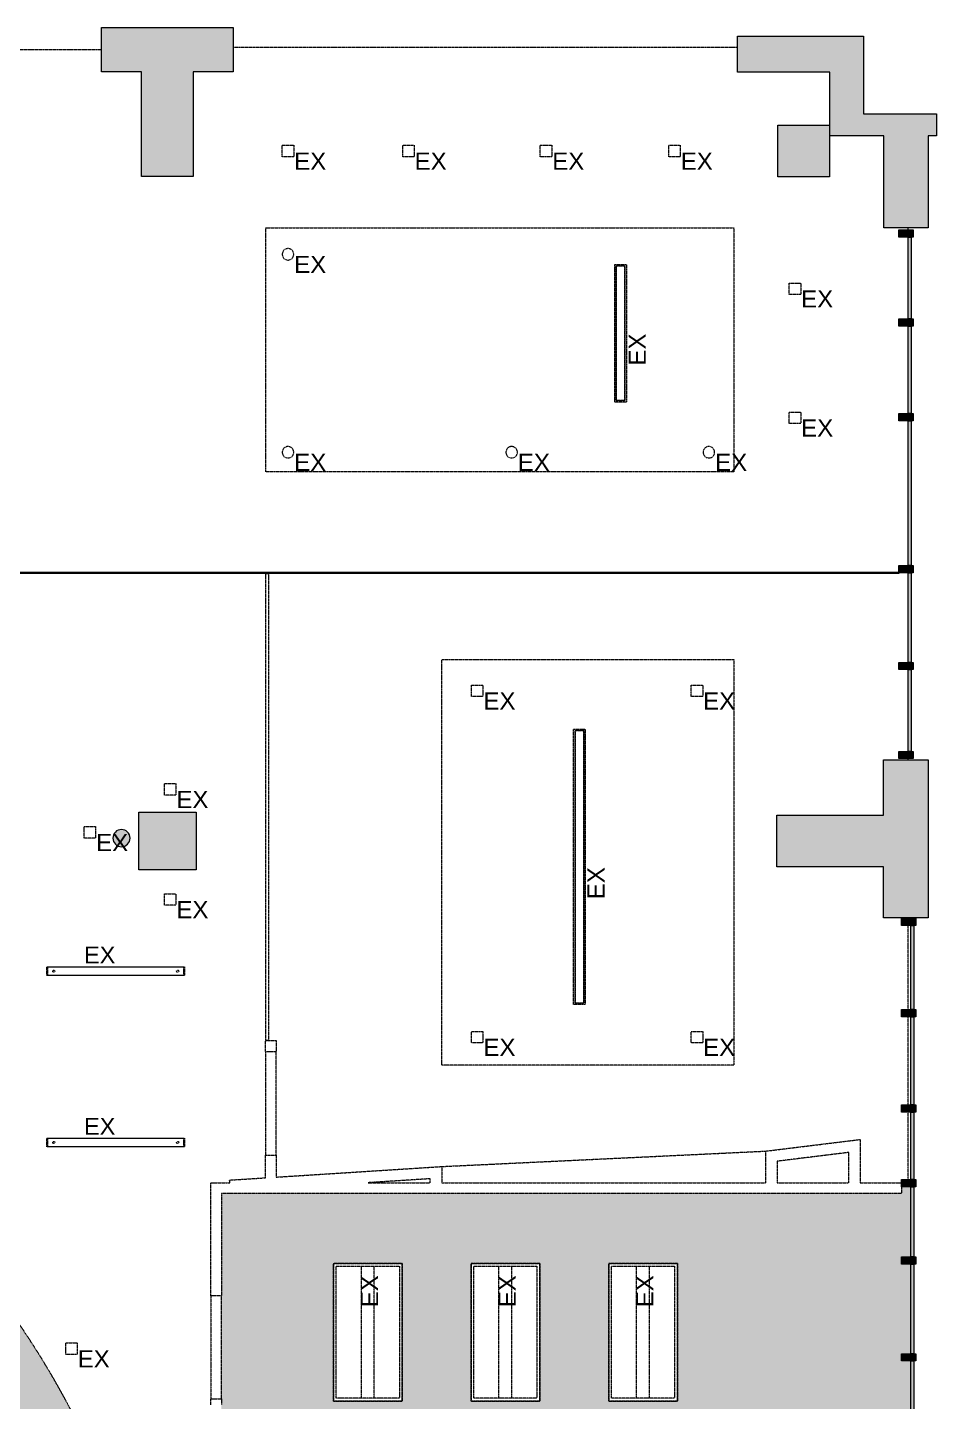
# Model space of a CAD drawing. Header units: inches. Extents: x -674 to 800, y -349 to 915.
# Drawn here: x 483 to 800, y 436.5 to 915.5 of the extents above; entities that cross this region are included whole.
import ezdxf

# ---------------------------------------------------------------- set-up
doc = ezdxf.new("R2010")
doc.units = ezdxf.units.IN
doc.header["$MEASUREMENT"] = 0
for name, pattern in [('Demolished', [0.1875, 0.125, -0.0625]), ('Demolished 3_128_', [0.046875, 0.023437, -0.023437]), ('Hidden 1_16_', [0.09375, 0.0625, -0.03125])]:
    doc.linetypes.add(name, pattern=pattern)
for name, color, linetype, lineweight in [('A-ANNO-NOTE', 131, 'Demolished', 9), ('A-CLNG', 13, 'Demolished', 9), ('A-CLNG-PATT', 13, 'Demolished', 9), ('A-COLS', 52, 'Continuous', 13), ('A-GLAZ-CURT', 52, 'Continuous', 13), ('A-GLAZ-CWMG', 51, 'Continuous', 13), ('A-WALL', 113, 'Continuous', 13), ('A-WALL-PATT', 111, 'Continuous', 13), ('E-LITE-EQPM', 33, 'Demolished', 9), ('I-WALL', 2, 'Demolished', 9)]:
    doc.layers.add(name, color=color, linetype=linetype, lineweight=lineweight)
doc.styles.add('Arial', font='arial.ttf', dxfattribs={"height": 6})
doc.styles.add('Arial_1', font='arial.ttf', dxfattribs={"height": 5.880857})

# ---------------------------------------------------------------- blocks, each defined once
blk = doc.blocks.new('System Panel - Glazed-1563014-Reflected Ceiling Demolition Plan')
at = {"layer": 'A-GLAZ-CURT', "lineweight": 9}
blk.add_hatch(color=55, dxfattribs=at).paths.add_polyline_path([(14.25, 1.75), (-14.25, 1.75), (-14.25, 0.75), (14.25, 0.75)], flags=0)
at = {"layer": 'A-GLAZ-CURT', "color": 7, "lineweight": 20}
for p, q in [((-14.25, 0.75), (-14.25, 1.75)), ((-14.25, 1.75), (14.25, 1.75)), ((14.25, 0.75), (-14.25, 0.75)), ((14.25, 1.75), (14.25, 0.75))]:
    blk.add_line(p, q, dxfattribs=at)
blk = doc.blocks.new('System Panel - Glazed-1563015-Reflected Ceiling Demolition Plan')
at = {"layer": 'A-GLAZ-CURT', "lineweight": 9}
blk.add_hatch(color=55, dxfattribs=at).paths.add_polyline_path([(15.625, 1.75), (-15.625, 1.75), (-15.625, 0.75), (15.625, 0.75)], flags=0)
at = {"layer": 'A-GLAZ-CURT', "color": 7, "lineweight": 20}
for p, q in [((-15.625, 0.75), (-15.625, 1.75)), ((-15.625, 1.75), (15.625, 1.75)), ((15.625, 0.75), (-15.625, 0.75)), ((15.625, 1.75), (15.625, 0.75))]:
    blk.add_line(p, q, dxfattribs=at)
blk = doc.blocks.new('System Panel - Glazed-1563029-Reflected Ceiling Demolition Plan')
at = {"layer": 'A-GLAZ-CURT', "lineweight": 9}
blk.add_hatch(color=55, dxfattribs=at).paths.add_polyline_path([(25.25, 1.75), (-25.25, 1.75), (-25.25, 0.75), (25.25, 0.75)], flags=0)
at = {"layer": 'A-GLAZ-CURT', "color": 7, "lineweight": 20}
for p, q in [((-25.25, 0.75), (-25.25, 1.75)), ((-25.25, 1.75), (25.25, 1.75)), ((25.25, 0.75), (-25.25, 0.75)), ((25.25, 1.75), (25.25, 0.75))]:
    blk.add_line(p, q, dxfattribs=at)
blk = doc.blocks.new('System Panel - Glazed-1563030-Reflected Ceiling Demolition Plan')
at = {"layer": 'A-GLAZ-CURT', "lineweight": 9}
blk.add_hatch(color=55, dxfattribs=at).paths.add_polyline_path([(15.25, 1.75), (-15.25, 1.75), (-15.25, 0.75), (15.25, 0.75)], flags=0)
at = {"layer": 'A-GLAZ-CURT', "color": 7, "lineweight": 20}
for p, q in [((-15.25, 0.75), (-15.25, 1.75)), ((-15.25, 1.75), (15.25, 1.75)), ((15.25, 0.75), (-15.25, 0.75)), ((15.25, 1.75), (15.25, 0.75))]:
    blk.add_line(p, q, dxfattribs=at)
blk = doc.blocks.new('Rectangular Mullion - Rectangular Mullion 1-1562989-Reflected Ceiling Demolition Plan')
at = {"layer": 'A-GLAZ-CWMG', "lineweight": 9}
blk.add_hatch(color=55, dxfattribs=at).paths.add_polyline_path([(0.4, 2.5), (1.25, 2.5), (1.25, -2.5), (-1.25, -2.5), (-1.25, 2.5)], flags=0)
at = {"layer": 'A-GLAZ-CWMG', "color": 7, "lineweight": 20}
for p, q in [((1.25, 2.5), (-1.25, 2.5)), ((-1.25, 2.5), (-1.25, -2.5)), ((1.25, -2.5), (1.25, 2.5)), ((-1.25, -2.5), (1.25, -2.5))]:
    blk.add_line(p, q, dxfattribs=at)
blk = doc.blocks.new('System Panel - Glazed-1562996-Reflected Ceiling Demolition Plan')
at = {"layer": 'A-GLAZ-CURT', "lineweight": 9}
blk.add_hatch(color=55, dxfattribs=at).paths.add_polyline_path([(12.25, 0.75), (12.25, 1.75), (-12.25, 1.75), (-12.25, 0.75)], flags=0)
at = {"layer": 'A-GLAZ-CURT', "color": 7, "lineweight": 20}
for p, q in [((-12.25, 0.75), (-12.25, 1.75)), ((-12.25, 1.75), (12.25, 1.75)), ((12.25, 0.75), (-12.25, 0.75)), ((12.25, 1.75), (12.25, 0.75))]:
    blk.add_line(p, q, dxfattribs=at)
blk = doc.blocks.new('System Panel - Glazed-1562997-Reflected Ceiling Demolition Plan')
at = {"layer": 'A-GLAZ-CURT', "lineweight": 9}
blk.add_hatch(color=55, dxfattribs=at).paths.add_polyline_path([(11.75, 1.75), (-11.75, 1.75), (-11.75, 0.75), (11.75, 0.75)], flags=0)
at = {"layer": 'A-GLAZ-CURT', "color": 7, "lineweight": 20}
for p, q in [((-11.75, 0.75), (-11.75, 1.75)), ((-11.75, 1.75), (11.75, 1.75)), ((11.75, 0.75), (-11.75, 0.75)), ((11.75, 1.75), (11.75, 0.75))]:
    blk.add_line(p, q, dxfattribs=at)
blk = doc.blocks.new('System Panel - Glazed-1563016-Reflected Ceiling Demolition Plan')
at = {"layer": 'A-GLAZ-CURT', "lineweight": 9}
blk.add_hatch(color=55, dxfattribs=at).paths.add_polyline_path([(15.37, 1.75), (-15.37, 1.75), (-15.37, 0.75), (15.37, 0.75)], flags=0)
at = {"layer": 'A-GLAZ-CURT', "color": 7, "lineweight": 20}
for p, q in [((-15.37, 0.75), (-15.37, 1.75)), ((-15.37, 1.75), (15.37, 1.75)), ((15.37, 0.75), (-15.37, 0.75)), ((15.37, 1.75), (15.37, 0.75))]:
    blk.add_line(p, q, dxfattribs=at)
blk = doc.blocks.new('System Panel - Glazed-1563017-Reflected Ceiling Demolition Plan')
at = {"layer": 'A-GLAZ-CURT', "lineweight": 9}
blk.add_hatch(color=55, dxfattribs=at).paths.add_polyline_path([(14.62, 1.75), (-14.62, 1.75), (-14.62, 0.75), (14.62, 0.75)], flags=0)
at = {"layer": 'A-GLAZ-CURT', "color": 7, "lineweight": 20}
for p, q in [((-14.62, 0.75), (-14.62, 1.75)), ((-14.62, 1.75), (14.62, 1.75)), ((14.62, 0.75), (-14.62, 0.75)), ((14.62, 1.75), (14.62, 0.75))]:
    blk.add_line(p, q, dxfattribs=at)
blk = doc.blocks.new('System Panel - Glazed-1723574-Reflected Ceiling Demolition Plan')
at = {"layer": 'A-GLAZ-CURT', "color": 7, "linetype": 'Hidden 1_16_', "lineweight": 20}
for p, q in [((-81.375, -1.75), (-81.375, -0.75)), ((-81.375, -0.75), (81.375, -0.75)), ((81.375, -1.75), (-81.375, -1.75)), ((81.375, -0.75), (81.375, -1.75))]:
    blk.add_line(p, q, dxfattribs=at)
blk = doc.blocks.new('Rectangular Ceiling Light - Recessed - Existing 2_x4_-1694071-Reflected Ceiling Demolition Plan')
at = {"layer": 'E-LITE-EQPM', "color": 250, "linetype": 'Demolished 3_128_'}
for p, q in [((-24.74, -14.34), (-24.74, 9.66)), ((-24.74, 9.66), (23.26, 9.66)), ((23.26, 9.66), (23.26, -14.34)), ((-23.74, -13.34), (-23.74, 8.66)), ((-23.74, 8.66), (22.26, 8.66)), ((22.26, 8.66), (22.26, -13.34)), ((22.26, -0.09), (-23.74, -0.09)), ((22.26, -4.59), (-23.74, -4.59)), ((23.26, -14.34), (-24.74, -14.34)), ((22.26, -13.34), (-23.74, -13.34))]:
    blk.add_line(p, q, dxfattribs=at)
blk = doc.blocks.new('Square Downlight - Recessed - Existing 4_-1666450-Reflected Ceiling Demolition Plan')
at = {"layer": 'E-LITE-EQPM', "color": 250, "linetype": 'Demolished 3_128_'}
for p, q in [((-2, 2), (2, 2)), ((-2, -2), (-2, 2)), ((2, 2), (2, -2)), ((2, -2), (-2, -2))]:
    blk.add_line(p, q, dxfattribs=at)
blk = doc.blocks.new('Linear - Suspended - Existing - 4_-393497-Reflected Ceiling Demolition Plan')
at = {"layer": 'E-LITE-EQPM', "color": 250, "linetype": 'Demolished 3_128_'}
for p, q in [((-24, -1.5), (-24, 1.5)), ((-24, 1.5), (24, 1.5)), ((-23.8, 1.41), (-23.8, -1.43)), ((23.8, 1.41), (-23.8, 1.41)), ((23.8, -1.43), (23.8, 1.41)), ((24, 1.5), (24, -1.5)), ((24, -1.5), (-24, -1.5)), ((-23.8, -1.43), (23.8, -1.43))]:
    blk.add_line(p, q, dxfattribs=at)
for centre, radius in [((-21.6, 0), 0.379), ((21.6, 0), 0.378)]:
    blk.add_circle(centre, radius, dxfattribs=at)
blk = doc.blocks.new('Can Downlight - Recessed - Existing 4_-1689148-Reflected Ceiling Demolition Plan')
at = {"layer": 'E-LITE-EQPM', "color": 250, "linetype": 'Demolished 3_128_'}
for start, end in [(360, 180), (180, 360)]:
    blk.add_arc((0, 0), 2, start, end, dxfattribs=at)
blk = doc.blocks.new('Linear - Recessed - Existing - 4_-1101793-Reflected Ceiling Demolition Plan')
at = {"layer": 'E-LITE-EQPM', "color": 250, "linetype": 'Demolished 3_128_'}
for p, q in [((-24, 2), (-24, -2)), ((24, 2), (-24, 2)), ((23.5, 1.5), (-23.5, 1.5)), ((-23.5, 1.5), (-23.5, -1.5)), ((23.5, -1.5), (23.5, 1.5)), ((24, -2), (24, 2)), ((-24, -2), (24, -2)), ((-23.5, -1.5), (23.5, -1.5))]:
    blk.add_line(p, q, dxfattribs=at)
blk = doc.blocks.new('Linear - Recessed - Existing - 8_-1101803-Reflected Ceiling Demolition Plan')
at = {"layer": 'E-LITE-EQPM', "color": 250, "linetype": 'Demolished 3_128_'}
for p, q in [((-48, 2), (-48, -2)), ((48, 2), (-48, 2)), ((47.5, 1.5), (-47.5, 1.5)), ((-47.5, 1.5), (-47.5, -1.5)), ((47.5, -1.5), (47.5, 1.5)), ((48, -2), (48, 2)), ((-48, -2), (48, -2)), ((-47.5, -1.5), (47.5, -1.5))]:
    blk.add_line(p, q, dxfattribs=at)
blk = doc.blocks.new('Round Column - 06_ Diameter-1701335-Reflected Ceiling Demolition Plan')
at = {"layer": 'A-COLS', "lineweight": 9}
blk.add_hatch(color=55, dxfattribs=at).paths.add_polyline_path([(0, -3), (1.15, -2.77), (2.12, -2.12), (2.77, -1.15), (3, 0), (2.77, 1.15), (2.12, 2.12), (1.15, 2.77), (0, 3), (-1.15, 2.77), (-2.12, 2.12), (-2.77, 1.15), (-3, 0), (-2.77, -1.15), (-2.12, -2.12), (-1.15, -2.77)], flags=0)
at = {"layer": 'A-COLS', "color": 7, "lineweight": 20}
for start, end in [(90, 180), (180, 0), (0, 90)]:
    blk.add_arc((0, 0), 3, start, end, dxfattribs=at)

msp = doc.modelspace()

# ---------------------------------------------------------------- hatches: boundary and pattern name
at = {"layer": 'A-CLNG-PATT', "linetype": 'Demolished 3_128_', "lineweight": 13}
h = msp.add_hatch(dxfattribs=at)
h.set_pattern_fill('FP_3', color=8, style=0, pattern_type=2)
h.set_pattern_definition([(0, (0, 0), (30.72, 7.68), [1.267, -21.773, 1.267, -21.773, -122.88]), (0, (0, 0), (30.72, 7.68), [-46.08, 1.267, -44.813, 1.267, -21.773, -53.76]), (0, (0, 0), (30.72, 7.68), [-115.2, 1.267, -14.093, 1.267, -37.133]), (120, (11.52, 3.84), (-22.011075, 22.7643), [1.267, -21.773, 1.267, -21.773, -122.88]), (120, (11.52, 3.84), (-22.011075, 22.7643), [-46.08, 1.267, -44.813, 1.267, -21.773, -53.76]), (120, (11.52, 3.84), (-22.011075, 22.7643), [-115.2, 1.267, -14.093, 1.267, -37.133]), (240, (15.36, 19.2), (-8.708925, -30.4443), [1.267, -21.773, 1.267, -21.773, -122.88]), (240, (15.36, 19.2), (-8.708925, -30.4443), [-46.08, 1.267, -44.813, 1.267, -21.773, -53.76]), (240, (15.36, 19.2), (-8.708925, -30.4443), [-115.2, 1.267, -14.093, 1.267, -37.133])])
h.paths.add_polyline_path([(270.33, 13.43), (282.19, 14.83), (293.99, 16.71), (305.69, 19.09), (317.29, 21.94), (328.76, 25.28), (340.08, 29.08), (351.24, 33.36), (362.21, 38.09), (372.97, 43.27), (383.51, 48.89), (393.8, 54.95), (403.84, 61.43), (413.6, 68.31), (423.07, 75.6), (432.22, 83.27), (441.05, 91.31), (449.54, 99.72), (457.68, 108.47), (465.44, 117.54), (468.32, 121.21), (468.32, 177.9), (466.03, 177.9), (466.03, 229.9), (270.33, 229.9), (270.33, 14.83)], flags=0)
h.paths.add_polyline_path([(372.91, 79.9), (372.91, 174.9), (375.91, 174.9), (375.91, 79.9), (372.97, 79.9)], flags=0)
h.paths.add_polyline_path([(469.32, 122.48), (472.82, 126.94), (479.81, 136.62), (486.39, 146.59), (492.55, 156.83), (498.28, 167.31), (503.57, 178.02), (508.41, 188.94), (512.8, 200.05), (516.72, 211.33), (520.17, 222.77), (523.14, 234.34), (525.64, 246.02), (527.64, 257.79), (529.16, 269.64), (530.2, 281.83), (530.71, 293.48), (530.71, 306.33), (530.29, 317.36), (529.33, 329.27), (527.89, 341.12), (525.95, 352.91), (523.53, 364.61), (520.62, 376.19), (517.24, 387.65), (513.38, 398.95), (509.06, 410.09), (504.28, 421.04), (499.05, 431.78), (493.39, 442.29), (487.29, 452.56), (480.7, 462.67), (476.23, 468.95), (476.23, 462.65), (469.65, 462.65), (469.65, 275.52), (469.78, 275.52), (469.78, 177.9), (469.32, 177.9), (469.32, 126.94)], flags=0)
h.paths.add_polyline_path([(319.79, 143.15), (299.79, 143.15), (299.79, 159.4), (319.79, 159.4), (319.79, 157.58)], flags=0)
h.paths.add_polyline_path([(462, 233.65), (466.03, 233.65), (466.03, 275.52), (468.65, 275.52), (468.65, 462.65), (321.23, 462.65), (321.19, 411.05), (287.09, 411.05), (287.09, 408.26), (323.16, 408.26), (323.16, 289.53), (313.41, 289.53), (313.41, 233.65), (452.9, 233.65)], flags=0)
h.paths.add_polyline_path([(375.91, 267.28), (363.16, 267.28), (363.16, 291.28), (411.16, 291.28), (411.16, 267.28), (378.38, 267.28)], flags=0)
h.paths.add_polyline_path([(363.16, 315.28), (363.16, 339.28), (411.16, 339.28), (411.16, 315.28), (378.38, 315.28)], flags=0)
h.paths.add_polyline_path([(369.16, 363.28), (363.16, 363.28), (363.16, 387.28), (411.16, 387.28), (411.16, 363.28), (378.38, 363.28)], flags=0)
h.paths.add_polyline_path([(60.8, 408.26), (283.34, 408.26), (283.34, 414.8), (317.48, 414.8), (317.48, 459.05), (312.41, 459.05), (312.41, 462.65), (285.26, 462.67), (464.41, 484.22), (458.8, 490.86), (450.72, 499.66), (442.28, 508.11), (433.5, 516.21), (424.38, 523.93), (414.96, 531.27), (405.24, 538.22), (395.24, 544.75), (384.98, 550.87), (374.48, 556.55), (363.16, 562.05), (352.81, 566.59), (341.68, 570.93), (330.38, 574.8), (318.93, 578.21), (307.34, 581.13), (295.65, 583.57), (282.7, 583.67), (269.76, 583.29), (256.83, 582.42), (243.95, 581.08), (231.13, 579.26), (218.38, 576.97), (205.73, 574.2), (193.19, 570.96), (180.78, 567.26), (168.52, 563.11), (156.41, 558.5), (143.74, 553.09), (132.76, 547.95), (121.25, 542.02), (109.96, 535.67), (98.92, 528.91), (88.13, 521.73), (77.62, 514.17), (67.4, 506.22), (57.48, 497.89), (47.87, 489.2), (38.6, 480.17), (29.67, 470.79), (21.09, 461.09), (12.87, 451.07), (5.04, 440.76), (-2.41, 430.16), (-9.45, 419.3), (-16.05, 408.26), (41.86, 408.26)], flags=0)
h.paths.add_polyline_path([(363.16, 411.28), (363.16, 435.28), (411.16, 435.28), (411.16, 411.28), (363.75, 411.28)], flags=0)
h.paths.add_polyline_path([(424.46, 466.4), (472.48, 466.4), (472.48, 474.06), (467.25, 480.79), (347.63, 466.4), (424.38, 466.4)], flags=0)
h = msp.add_hatch(dxfattribs=at)
h.set_pattern_fill('FP_1', color=253, style=0, pattern_type=2)
h.set_pattern_definition([(90, (205.695, 100.655), (24, 24), [4, -4, 8, -4, -4]), (90, (205.695, 100.655), (24, 24), [-20, 4, 0]), (0, (205.695, 100.655), (24, -24), [4, -4, 8, -4, -4]), (0, (205.695, 100.655), (24, -24), [-20, 4, 0])])
h.paths.add_polyline_path([(723.54, -342.1), (724.04, -342.1), (724.04, -331.6), (781.6, -331.6), (781.6, -303.97), (791.04, -303.97), (791.04, -303.35), (787.79, -303.35), (787.79, -300.85), (791.04, -300.85), (791.04, -272.35), (787.79, -272.35), (787.79, -269.85), (791.04, -269.85), (791.04, -239.1), (787.79, -239.1), (787.79, -236.6), (791.04, -236.6), (791.04, -186.1), (787.79, -186.1), (787.79, -183.6), (791.04, -183.6), (791.04, -152.16), (787.79, -152.16), (787.79, -149.66), (791.04, -149.66), (791.04, -120.22), (787.79, -120.22), (787.79, -117.72), (791.04, -117.72), (791.04, -116.97), (782.54, -116.97), (782.54, -98.53), (741.54, -98.53), (741.54, -91.35), (612.79, -91.35), (612.79, -87.6), (741.54, -87.6), (741.54, -78.53), (782.54, -78.53), (782.54, -62.1), (791.04, -62.1), (791.04, -61.35), (787.79, -61.35), (787.79, -58.85), (791.04, -58.85), (791.04, -30.35), (787.79, -30.35), (787.79, -27.85), (791.04, -27.85), (791.04, 3.65), (787.79, 3.65), (787.79, 6.15), (791.04, 6.15), (791.04, 29.4), (787.79, 29.4), (787.79, 28.78), (591.66, 28.78), (591.66, 32.53), (787.79, 32.53), (787.79, 31.9), (791.04, 31.9), (791.04, 56.4), (787.79, 56.4), (787.79, 58.9), (791.04, 58.9), (791.04, 89.59), (787.79, 89.59), (787.79, 92.09), (791.04, 92.09), (791.04, 120.78), (787.79, 120.78), (787.79, 123.28), (791.04, 123.28), (791.04, 124.03), (782.54, 124.03), (782.54, 141.47), (745.29, 141.47), (745.29, 149.59), (550.66, 149.59), (550.66, 32.53), (587.79, 32.53), (587.79, 28.78), (550.66, 28.78), (550.66, -87.6), (587.66, -87.6), (587.66, -91.35), (550.66, -91.35), (550.66, -160.58), (617.54, -160.58), (617.54, -174.45), (613.79, -174.45), (613.79, -164.33), (453.29, -164.33), (453.29, -175.45), (449.54, -175.45), (449.54, -160.58), (466.45, -160.58), (466.45, -106.85), (308.79, -106.85), (308.79, -331.6), (343.54, -331.6), (343.54, -342.1), (344.29, -342.1), (344.29, -338.85), (346.79, -338.85), (346.79, -342.1), (389.29, -342.1), (389.29, -338.85), (391.79, -338.85), (391.79, -342.1), (420.04, -342.1), (420.04, -338.85), (422.54, -338.85), (422.54, -342.1), (450.29, -342.1), (450.29, -338.85), (452.79, -338.85), (452.79, -342.1), (496.54, -342.1), (496.54, -338.85), (499.04, -338.85), (499.04, -342.1), (499.29, -342.1), (499.29, -331.6), (565.79, -331.6), (565.79, -342.1), (566.54, -342.1), (566.54, -338.85), (569.04, -338.85), (569.04, -342.1), (614.54, -342.1), (614.54, -338.85), (617.04, -338.85), (617.04, -342.1), (643.54, -342.1), (643.54, -338.85), (646.04, -338.85), (646.04, -342.1), (673.54, -342.1), (673.54, -338.85), (676.04, -338.85), (676.04, -342.1), (721.04, -342.1), (721.04, -338.85), (723.54, -338.85), (723.54, -341.62)], flags=0)
h.paths.add_polyline_path([(227.04, -342.1), (227.04, -338.85), (229.54, -338.85), (229.54, -342.1), (274.64, -342.1), (274.64, -338.85), (277.14, -338.85), (277.14, -342.1), (277.89, -342.1), (277.89, -331.6), (305.04, -331.6), (305.04, -106.85), (170.54, -106.85), (170.54, -342.1), (198.04, -342.1), (198.04, -338.85), (200.54, -338.85), (200.54, -342.1)], flags=0)
h.paths.add_polyline_path([(168.04, -342.1), (168.04, -338.85), (166.79, -338.85), (166.79, -106.85), (7.29, -106.85), (7.29, -338.85), (6.29, -338.85), (6.29, -342.1), (52.04, -342.1), (52.04, -338.85), (54.54, -338.85), (54.54, -342.1), (55.29, -342.1), (55.29, -331.6), (120.29, -331.6), (120.29, -342.1), (121.04, -342.1), (121.04, -338.85), (123.54, -338.85), (123.54, -342.1), (166.79, -342.1)], flags=0)
h.paths.add_polyline_path([(-100.21, -342.1), (-54.71, -342.1), (-54.71, -338.85), (-52.21, -338.85), (-52.21, -342.1), (-25.21, -342.1), (-25.21, -338.85), (-22.71, -338.85), (-22.71, -342.1), (3.79, -342.1), (3.79, -338.85), (3.54, -338.85), (3.54, -106.85), (-138.46, -106.85), (-138.46, -331.6), (-103.46, -331.6), (-103.46, -342.1), (-102.71, -342.1), (-102.71, -338.85), (-100.21, -338.85), (-100.21, -340.46)], flags=0)
h.paths.add_polyline_path([(-169.96, -342.1), (-169.96, -338.85), (-167.46, -338.85), (-167.46, -342.1), (-166.71, -342.1), (-166.71, -331.6), (-142.21, -331.6), (-142.21, -106.85), (-200.37, -106.85), (-200.37, -214.03), (-392.96, -214.03), (-392.96, -253.35), (-399.71, -253.35), (-399.71, -254.1), (-396.46, -254.1), (-396.46, -256.6), (-399.71, -256.6), (-399.71, -297.6), (-396.46, -297.6), (-396.46, -300.1), (-399.71, -300.1), (-399.71, -300.6), (-392.96, -300.6), (-392.96, -331.6), (-324.71, -331.6), (-324.71, -342.1), (-323.96, -342.1), (-323.96, -338.85), (-321.46, -338.85), (-321.46, -342.1), (-276.71, -342.1), (-276.71, -338.85), (-274.21, -338.85), (-274.21, -342.1), (-246.96, -342.1), (-246.96, -338.85), (-244.46, -338.85), (-244.46, -342.1), (-217.46, -342.1), (-217.46, -338.85), (-214.96, -338.85), (-214.96, -342.1)], flags=0)
h.paths.add_polyline_path([(617.04, -338.35), (613.79, -338.35), (613.79, -178.1), (617.54, -178.1), (617.54, -338.35)], flags=0)
h.paths.add_polyline_path([(449.54, -337.97), (449.54, -177.1), (453.29, -177.1), (453.29, -337.97), (450.29, -337.97)], flags=0)
h.paths.add_polyline_path([(-370.3, -307.35), (-370.3, -259.35), (-346.3, -259.35), (-346.3, -307.35), (-362.64, -307.35)], flags=0)
h.paths.add_polyline_path([(-178.3, -307.35), (-178.3, -259.35), (-154.3, -259.35), (-154.3, -307.35), (-166.71, -307.35)], flags=0)
h.paths.add_polyline_path([(-274.3, -307.35), (-274.3, -259.35), (-250.3, -259.35), (-250.3, -307.35)], flags=0)
h.paths.add_polyline_path([(55.29, -307.35), (37.7, -307.35), (37.7, -259.35), (61.7, -259.35), (61.7, -307.35), (60.8, -307.35)], flags=0)
h.paths.add_polyline_path([(-103.46, -307.35), (-106.3, -307.35), (-106.3, -259.35), (-82.3, -259.35), (-82.3, -307.35)], flags=0)
h.paths.add_polyline_path([(541.7, -307.35), (541.7, -259.35), (565.7, -259.35), (565.7, -307.35)], flags=0)
h.paths.add_polyline_path([(-34.3, -307.35), (-34.3, -259.35), (-10.3, -259.35), (-10.3, -307.35)], flags=0)
h.paths.add_polyline_path([(277.7, -307.35), (253.7, -307.35), (253.7, -259.35), (277.7, -259.35), (277.7, -260.71)], flags=0)
h.paths.add_polyline_path([(133.7, -307.35), (109.7, -307.35), (109.7, -259.35), (133.7, -259.35), (133.7, -260.71)], flags=0)
h.paths.add_polyline_path([(205.7, -307.35), (205.7, -259.35), (229.7, -259.35), (229.7, -307.35), (227.04, -307.35)], flags=0)
h.paths.add_polyline_path([(349.7, -307.35), (349.7, -259.35), (373.7, -259.35), (373.7, -307.35)], flags=0)
h.paths.add_polyline_path([(397.7, -307.35), (397.7, -259.35), (421.7, -259.35), (421.7, -307.35)], flags=0)
h.paths.add_polyline_path([(517.7, -307.35), (493.7, -307.35), (493.7, -259.35), (517.7, -259.35), (517.7, -283.35)], flags=0)
h.paths.add_polyline_path([(661.7, -283.35), (661.7, -235.35), (685.7, -235.35), (685.7, -283.35)], flags=0)
h.paths.add_polyline_path([(709.7, -283.35), (709.7, -235.35), (733.7, -235.35), (733.7, -283.35), (724.04, -283.35)], flags=0)
h.paths.add_polyline_path([(541.7, -235.35), (541.7, -187.35), (565.7, -187.35), (565.7, -235.35), (550.66, -235.35)], flags=0)
h.paths.add_polyline_path([(493.7, -235.35), (493.7, -187.35), (517.7, -187.35), (517.7, -235.35)], flags=0)
h.paths.add_polyline_path([(-154.3, -211.35), (-178.3, -211.35), (-178.3, -163.35), (-154.3, -163.35), (-154.3, -170.29)], flags=0)
h.paths.add_polyline_path([(-82.3, -211.35), (-106.3, -211.35), (-106.3, -163.35), (-82.3, -163.35)], flags=0)
h.paths.add_polyline_path([(-10.3, -211.35), (-34.3, -211.35), (-34.3, -163.35), (-10.3, -163.35), (-10.3, -178.97)], flags=0)
h.paths.add_polyline_path([(37.7, -211.35), (37.7, -163.35), (61.7, -163.35), (61.7, -211.35), (60.8, -211.35)], flags=0)
h.paths.add_polyline_path([(205.7, -211.35), (205.7, -163.35), (229.7, -163.35), (229.7, -211.35)], flags=0)
h.paths.add_polyline_path([(109.7, -211.35), (109.7, -163.35), (133.7, -163.35), (133.7, -211.35)], flags=0)
h.paths.add_polyline_path([(253.7, -211.35), (253.7, -163.35), (277.7, -163.35), (277.7, -211.35), (272.52, -211.35)], flags=0)
h.paths.add_polyline_path([(349.7, -211.35), (349.7, -163.35), (373.7, -163.35), (373.7, -211.35)], flags=0)
h.paths.add_polyline_path([(397.7, -211.35), (397.7, -163.35), (421.7, -163.35), (421.7, -211.35)], flags=0)
h.paths.add_polyline_path([(-313.59, -210.28), (-204.12, -210.28), (-204.12, -34.03), (-253.92, -34.03), (-253.92, -91.85), (-346.96, -91.85), (-346.96, -98.85), (-381.96, -98.85), (-381.96, -126.35), (-399.71, -126.35), (-399.71, -127.6), (-396.46, -127.6), (-396.46, -130.1), (-399.71, -130.1), (-399.71, -171.1), (-396.46, -171.1), (-396.46, -173.6), (-399.71, -173.6), (-399.71, -174.35), (-392.96, -174.35), (-392.96, -210.28), (-346.3, -210.28)], flags=0)
h.paths.add_polyline_path([(-370.3, -187.35), (-370.3, -139.35), (-346.3, -139.35), (-346.3, -187.35), (-362.64, -187.35)], flags=0)
h.paths.add_polyline_path([(-274.3, -187.35), (-298.3, -187.35), (-298.3, -139.35), (-274.3, -139.35)], flags=0)
h.paths.add_polyline_path([(-250.3, -187.35), (-250.3, -139.35), (-226.3, -139.35), (-226.3, -187.35)], flags=0)
h.paths.add_polyline_path([(661.7, -187.35), (661.7, -139.35), (685.7, -139.35), (685.7, -187.35)], flags=0)
h.paths.add_polyline_path([(709.7, -187.35), (709.7, -139.35), (733.7, -139.35), (733.7, -187.35)], flags=0)
h.paths.add_polyline_path([(-322.3, -88.1), (-257.67, -88.1), (-257.67, -30.28), (-150.56, -30.28), (-150.56, 60.35), (-392.96, 60.35), (-392.96, -5.85), (-399.71, -5.85), (-399.71, -6.6), (-396.46, -6.6), (-396.46, -9.1), (-399.71, -9.1), (-399.71, -50.1), (-396.46, -50.1), (-396.46, -52.6), (-399.71, -52.6), (-399.71, -53.1), (-381.96, -53.1), (-381.96, -78.85), (-346.96, -78.85), (-346.96, -88.1), (-329.22, -88.1)], flags=0)
h.paths.add_polyline_path([(-298.3, -67.35), (-322.3, -67.35), (-322.3, 28.65), (-298.3, 28.65), (-298.3, -34.03)], flags=0)
h.paths.add_polyline_path([(590.1, -43.35), (589.7, -43.35), (589.7, 4.65), (613.7, 4.65), (613.7, -43.35)], flags=0)
h.paths.add_polyline_path([(661.7, -43.35), (637.7, -43.35), (637.7, 4.65), (661.7, 4.65)], flags=0)
h.paths.add_polyline_path([(685.7, -43.35), (685.7, 4.65), (709.7, 4.65), (709.7, -43.35), (695.95, -43.35)], flags=0)
h.paths.add_polyline_path([(-226.3, -19.35), (-226.3, 28.65), (-202.3, 28.65), (-202.3, -19.35), (-204.12, -19.35)], flags=0)
h.paths.add_polyline_path([(-298.3, 64.1), (-150.56, 64.1), (-150.56, 178.53), (-333.96, 178.53), (-333.96, 64.1), (-322.3, 64.1)], flags=0)
h.paths.add_polyline_path([(589.7, 76.65), (589.7, 124.65), (613.7, 124.65), (613.7, 76.65), (590.1, 76.65)], flags=0)
h.paths.add_polyline_path([(709.7, 76.65), (685.7, 76.65), (685.7, 124.65), (709.7, 124.65), (709.7, 100.98)], flags=0)
h.paths.add_polyline_path([(661.7, 76.65), (637.7, 76.65), (637.7, 124.65), (661.7, 124.65), (661.7, 100.98)], flags=0)
h.paths.add_polyline_path([(-274.3, 100.65), (-298.3, 100.65), (-298.3, 148.65), (-274.3, 148.65), (-274.3, 100.98)], flags=0)
h.paths.add_polyline_path([(-250.3, 100.65), (-250.3, 148.65), (-226.3, 148.65), (-226.3, 100.65)], flags=0)
h.paths.add_polyline_path([(-200.37, 100.65), (-202.3, 100.65), (-202.3, 148.65), (-178.3, 148.65), (-178.3, 100.65)], flags=0)
h.paths.add_polyline_path([(652.13, 153.34), (745.29, 153.34), (745.29, 161.47), (782.54, 161.47), (782.54, 178.9), (787.54, 178.9), (787.54, 181.4), (790.79, 181.4), (790.79, 210.65), (787.54, 210.65), (787.54, 213.15), (790.79, 213.15), (790.79, 244.65), (787.54, 244.65), (787.54, 247.15), (790.79, 247.15), (790.79, 271.65), (787.54, 271.65), (787.54, 274.15), (790.79, 274.15), (790.79, 297.65), (787.54, 297.65), (787.54, 300.15), (790.79, 300.15), (790.79, 331.15), (787.54, 331.15), (787.54, 333.65), (790.79, 333.65), (790.79, 362.9), (787.54, 362.9), (787.54, 365.4), (790.79, 365.4), (790.79, 365.9), (782.29, 365.9), (782.29, 382.4), (743.04, 382.4), (743.04, 390.53), (550.66, 390.53), (550.66, 272.79), (781.79, 272.79), (781.79, 269.04), (550.66, 269.04), (550.66, 153.34), (637.7, 153.34)], flags=0)
h.paths.add_polyline_path([(637.7, 196.65), (637.7, 244.65), (661.7, 244.65), (661.7, 196.65)], flags=0)
h.paths.add_polyline_path([(590.1, 196.65), (589.7, 196.65), (589.7, 244.65), (613.7, 244.65), (613.7, 196.65)], flags=0)
h.paths.add_polyline_path([(685.7, 196.65), (685.7, 244.65), (709.7, 244.65), (709.7, 196.65), (695.95, 196.65)], flags=0)
h.paths.add_polyline_path([(649.7, 292.65), (637.7, 292.65), (637.7, 340.65), (661.7, 340.65), (661.7, 292.65)], flags=0)
h.paths.add_polyline_path([(613.7, 292.65), (589.7, 292.65), (589.7, 340.65), (613.7, 340.65)], flags=0)
h.paths.add_polyline_path([(685.7, 292.65), (685.7, 340.65), (709.7, 340.65), (709.7, 292.65), (695.95, 292.65)], flags=0)
h.paths.add_polyline_path([(695.95, 394.28), (743.04, 394.28), (743.04, 402.4), (782.29, 402.4), (782.29, 418.9), (791.1, 418.9), (791.07, 419.65), (787.85, 419.65), (787.85, 422.15), (791.1, 422.15), (791.1, 450.65), (787.85, 450.65), (787.85, 453.15), (791.1, 453.15), (791.1, 484.4), (787.85, 484.4), (787.85, 486.9), (791.1, 486.9), (791.1, 511.4), (787.79, 511.4), (787.79, 509.04), (550.66, 509.04), (550.66, 394.28), (685.7, 394.28)], flags=0)
h.paths.add_polyline_path([(685.7, 436.65), (685.7, 484.65), (709.7, 484.65), (709.7, 436.65), (695.95, 436.65)], flags=0)
h.paths.add_polyline_path([(613.7, 436.65), (589.7, 436.65), (589.7, 484.65), (613.7, 484.65), (613.7, 462.67)], flags=0)
h.paths.add_polyline_path([(661.7, 436.65), (637.7, 436.65), (637.7, 484.65), (661.7, 484.65), (661.7, 462.67)], flags=0)
at = {"layer": 'A-WALL-PATT'}
for points in [[(546.91, 899.97), (554.79, 899.97), (554.79, 915.47), (508.79, 915.47), (508.79, 899.97), (540.79, 899.97)], [(730.66, 899.9), (762.79, 899.9), (762.79, 912.4), (730.66, 912.4), (730.66, 899.97)], [(762.79, 877.65), (774.54, 877.65), (774.54, 912.4), (762.79, 912.4), (762.79, 885.4)], [(531.38, 863.5), (540.79, 863.5), (540.79, 899.97), (522.79, 899.97), (522.79, 863.5)], [(762.66, 863.4), (762.66, 881.4), (744.66, 881.4), (744.66, 863.4)], [(780.82, 877.65), (800.04, 877.65), (800.04, 885.4), (774.54, 885.4), (774.54, 877.65)], [(790.17, 845.65), (797.17, 845.65), (797.17, 877.65), (781.67, 877.65), (781.67, 845.65), (787.85, 845.65)], [(788.49, 605.15), (797.1, 605.15), (797.1, 660.15), (781.6, 660.15), (781.6, 605.15), (787.85, 605.15)], [(541.79, 621.9), (541.79, 641.9), (521.79, 641.9), (521.79, 621.9)], [(744.35, 622.9), (781.6, 622.9), (781.6, 640.9), (744.35, 640.9)]]:
    msp.add_hatch(color=8, dxfattribs=at).paths.add_polyline_path(points, flags=0)
h = msp.add_hatch(color=8, dxfattribs=at)
h.paths.add_polyline_path([(781.67, 725.15), (786.92, 725.15), (786.92, 725.65), (555.86, 725.65), (555.86, 725.15), (778.68, 725.15)], flags=0)
h.paths.add_polyline_path([(519.86, 725.15), (519.86, 725.65), (422.98, 725.65), (422.98, 725.15), (496.12, 725.15)], flags=0)

# ---------------------------------------------------------------- linework, layer by layer
at = {"layer": 'A-CLNG', "color": 250, "linetype": 'Demolished 3_128_'}
for p, q in [((508.79, 907.72), (422.66, 907.72)), ((730.66, 908.47), (554.79, 908.47)), ((566.11, 760.55), (566.11, 845.65)), ((566.11, 845.65), (729.35, 845.65)), ((729.35, 845.65), (729.35, 760.55)), ((790.17, 844.9), (790.17, 845.65)), ((688.36, 832.4), (688.36, 785.4)), ((691.36, 832.4), (688.36, 832.4)), ((691.36, 785.4), (691.36, 832.4)), ((688.36, 785.4), (691.36, 785.4)), ((729.35, 760.55), (566.11, 760.55)), ((627.48, 553.8), (627.48, 695.15)), ((627.48, 695.15), (729.35, 695.15)), ((729.35, 695.15), (729.35, 553.8)), ((673.98, 670.4), (673.98, 575.4)), ((676.98, 670.4), (673.98, 670.4)), ((676.98, 575.4), (676.98, 670.4)), ((790.17, 660.15), (790.17, 660.65)), ((790.17, 604.9), (790.17, 605.15)), ((790.17, 573.15), (790.17, 602.4)), ((673.98, 575.4), (676.98, 575.4)), ((790.17, 539.9), (790.17, 570.65)), ((729.35, 553.8), (627.48, 553.8)), ((790.17, 513.9), (790.17, 537.4)), ((627.48, 518.43), (740.48, 523.81)), ((787.79, 512.79), (787.85, 512.79)), ((787.79, 511.4), (787.85, 511.4)), ((613.7, 484.65), (589.7, 484.65)), ((589.7, 484.65), (589.7, 436.65)), ((613.7, 436.65), (613.7, 484.65)), ((661.7, 484.65), (637.7, 484.65)), ((637.7, 484.65), (637.7, 436.65)), ((661.7, 436.65), (661.7, 484.65)), ((709.7, 484.65), (685.7, 484.65)), ((685.7, 484.65), (685.7, 436.65)), ((709.7, 436.65), (709.7, 484.65)), ((589.7, 436.65), (613.7, 436.65)), ((637.7, 436.65), (661.7, 436.65)), ((685.7, 436.65), (709.7, 436.65))]:
    msp.add_line(p, q, dxfattribs=at)
msp.add_arc((242.59, 300.3), 288.2, 321.895, 35.8239, dxfattribs=at)
at = {"layer": 'A-WALL', "color": 7, "lineweight": 20}
for p, q in [((508.79, 899.97), (508.79, 915.47)), ((508.79, 915.47), (554.79, 915.47)), ((554.79, 915.47), (554.79, 899.97)), ((730.66, 899.9), (730.66, 912.4)), ((730.66, 912.4), (774.54, 912.4)), ((774.54, 912.4), (774.54, 885.4)), ((522.79, 899.97), (508.79, 899.97)), ((522.79, 863.5), (522.79, 899.97)), ((540.79, 899.97), (540.79, 863.5)), ((554.79, 899.97), (540.79, 899.97)), ((762.79, 899.9), (730.66, 899.9)), ((762.79, 877.65), (762.79, 899.9)), ((744.66, 881.4), (762.66, 881.4)), ((744.66, 863.4), (744.66, 881.4)), ((762.66, 881.4), (762.66, 863.4)), ((774.54, 885.4), (800.04, 885.4)), ((800.04, 885.4), (800.04, 877.65)), ((781.67, 877.65), (762.79, 877.65)), ((781.67, 845.65), (781.67, 877.65)), ((800.04, 877.65), (797.17, 877.65)), ((797.17, 877.65), (797.17, 845.65)), ((540.79, 863.5), (522.79, 863.5)), ((762.66, 863.4), (744.66, 863.4)), ((797.17, 845.65), (781.67, 845.65)), ((781.6, 640.9), (781.6, 660.15)), ((781.6, 660.15), (797.1, 660.15)), ((797.1, 660.15), (797.1, 605.15)), ((521.79, 621.9), (521.79, 641.9)), ((521.79, 641.9), (541.79, 641.9)), ((541.79, 641.9), (541.79, 621.9)), ((744.35, 622.9), (744.35, 640.9)), ((744.35, 640.9), (781.6, 640.9)), ((781.6, 622.9), (744.35, 622.9)), ((781.6, 605.15), (781.6, 622.9)), ((541.79, 621.9), (521.79, 621.9)), ((797.1, 605.15), (781.6, 605.15))]:
    msp.add_line(p, q, dxfattribs=at)
at = {"layer": 'A-WALL', "color": 7, "linetype": 'Hidden 1_16_', "lineweight": 20}
for p, q in [((565.99, 558.4), (565.99, 562.4)), ((565.99, 562.4), (569.74, 562.4)), ((569.74, 562.4), (569.74, 558.4)), ((569.74, 558.4), (565.99, 558.4)), ((740.48, 523.81), (773.4, 527.86)), ((773.4, 527.86), (773.4, 512.79)), ((565.99, 514.5), (565.99, 522.4)), ((565.99, 522.4), (569.74, 522.4)), ((569.74, 522.4), (569.74, 514.74)), ((740.48, 512.79), (740.48, 523.81)), ((769.4, 523.33), (744.48, 520.27)), ((769.4, 512.79), (769.4, 523.33)), ((569.74, 514.74), (627.48, 518.43)), ((627.48, 518.43), (627.48, 512.79)), ((744.48, 520.27), (744.48, 512.79)), ((546.91, 473.4), (546.91, 512.79)), ((546.91, 512.79), (553.56, 512.79)), ((553.5, 513.71), (565.99, 514.5)), ((553.56, 512.79), (553.5, 513.71)), ((623.48, 514.17), (601.88, 512.79)), ((601.88, 512.79), (623.48, 512.79)), ((623.48, 512.79), (623.48, 514.17)), ((627.48, 512.79), (740.48, 512.79)), ((744.48, 512.79), (769.4, 512.79)), ((773.4, 512.79), (787.79, 512.79)), ((787.79, 512.79), (787.79, 509.04)), ((550.66, 509.04), (550.66, 473.4)), ((787.79, 509.04), (550.66, 509.04)), ((550.66, 473.4), (546.91, 473.4)), ((546.91, 435.4), (546.91, 437.4)), ((546.91, 437.4), (550.66, 437.4)), ((550.66, 437.4), (550.66, 435.4))]:
    msp.add_line(p, q, dxfattribs=at)
at = {"layer": 'A-WALL', "color": 250, "linetype": 'Demolished 3_128_', "lineweight": 9}
for p, q in [((565.99, 558.4), (565.99, 522.4)), ((569.74, 522.4), (569.74, 558.4)), ((546.91, 473.4), (546.91, 437.4)), ((550.66, 437.4), (550.66, 473.4))]:
    msp.add_line(p, q, dxfattribs=at)
at = {"layer": 'I-WALL', "color": 7, "linetype": 'Continuous', "lineweight": 20}
for p, q in [((422.98, 725.65), (786.92, 725.65)), ((786.92, 725.15), (422.98, 725.15)), ((786.92, 725.65), (786.92, 725.15))]:
    msp.add_line(p, q, dxfattribs=at)
at = {"layer": 'I-WALL', "linetype": 'Continuous', "lineweight": 13}
for p, q in [((519.86, 725.65), (519.86, 725.15)), ((555.86, 725.15), (555.86, 725.65))]:
    msp.add_line(p, q, dxfattribs=at)
at = {"layer": 'I-WALL', "color": 250, "linetype": 'Demolished 3_128_'}
for p, q in [((519.86, 725.15), (519.86, 725.65)), ((555.86, 725.65), (555.86, 725.15))]:
    msp.add_line(p, q, dxfattribs=at)

# ---------------------------------------------------------------- block references
at = {"layer": 'A-COLS', "lineweight": 9}
msp.add_blockref('Round Column - 06_ Diameter-1701335-Reflected Ceiling Demolition Plan', (515.79, 632.9), dxfattribs=at)
at = {"layer": 'A-GLAZ-CURT', "lineweight": 9, "rotation": 269.9999999999999}
for name, p in [('System Panel - Glazed-1563014-Reflected Ceiling Demolition Plan', (789.42, 828.15)), ('System Panel - Glazed-1563030-Reflected Ceiling Demolition Plan', (789.42, 796.15)), ('System Panel - Glazed-1563029-Reflected Ceiling Demolition Plan', (789.42, 753.15)), ('System Panel - Glazed-1563015-Reflected Ceiling Demolition Plan', (789.42, 709.78)), ('System Panel - Glazed-1563014-Reflected Ceiling Demolition Plan', (789.42, 677.4)), ('System Panel - Glazed-1563017-Reflected Ceiling Demolition Plan', (790.35, 587.78)), ('System Panel - Glazed-1563016-Reflected Ceiling Demolition Plan', (790.35, 555.28)), ('System Panel - Glazed-1562997-Reflected Ceiling Demolition Plan', (790.35, 525.65)), ('System Panel - Glazed-1562996-Reflected Ceiling Demolition Plan', (790.35, 499.15)), ('System Panel - Glazed-1563015-Reflected Ceiling Demolition Plan', (790.35, 468.78)), ('System Panel - Glazed-1563014-Reflected Ceiling Demolition Plan', (790.35, 436.4))]:
    msp.add_blockref(name, p, dxfattribs=at)
at = {"layer": 'A-GLAZ-CURT', "color": 250, "linetype": 'Demolished 3_128_', "lineweight": 9, "rotation": 269.9999999999999}
msp.add_blockref('System Panel - Glazed-1723574-Reflected Ceiling Demolition Plan', (567.86, 643.78), dxfattribs=at)
at = {"layer": 'A-GLAZ-CWMG', "lineweight": 9, "extrusion": (0, 0, -1), "rotation": 270.0000000000001}
for p in [(-789.42, 843.65), (-789.42, 812.65), (-789.42, 779.65), (-789.42, 726.65), (-789.42, 692.9), (-789.42, 661.9), (-790.35, 603.65), (-790.35, 571.9), (-790.35, 538.65), (-790.35, 512.65), (-790.35, 485.65), (-790.35, 451.9)]:
    msp.add_blockref('Rectangular Mullion - Rectangular Mullion 1-1562989-Reflected Ceiling Demolition Plan', p, dxfattribs=at)
at = {"layer": 'E-LITE-EQPM', "color": 250, "linetype": 'Demolished 3_128_'}
for name, p in [('Square Downlight - Recessed - Existing 4_-1666450-Reflected Ceiling Demolition Plan', (573.86, 872.4)), ('Square Downlight - Recessed - Existing 4_-1666450-Reflected Ceiling Demolition Plan', (615.86, 872.4)), ('Square Downlight - Recessed - Existing 4_-1666450-Reflected Ceiling Demolition Plan', (663.86, 872.4)), ('Square Downlight - Recessed - Existing 4_-1666450-Reflected Ceiling Demolition Plan', (708.66, 872.4)), ('Can Downlight - Recessed - Existing 4_-1689148-Reflected Ceiling Demolition Plan', (573.86, 836.4)), ('Square Downlight - Recessed - Existing 4_-1666450-Reflected Ceiling Demolition Plan', (750.66, 824.4)), ('Square Downlight - Recessed - Existing 4_-1666450-Reflected Ceiling Demolition Plan', (750.66, 779.4)), ('Can Downlight - Recessed - Existing 4_-1689148-Reflected Ceiling Demolition Plan', (573.86, 767.4)), ('Can Downlight - Recessed - Existing 4_-1689148-Reflected Ceiling Demolition Plan', (651.86, 767.4)), ('Can Downlight - Recessed - Existing 4_-1689148-Reflected Ceiling Demolition Plan', (720.66, 767.4)), ('Square Downlight - Recessed - Existing 4_-1666450-Reflected Ceiling Demolition Plan', (639.86, 684.27)), ('Square Downlight - Recessed - Existing 4_-1666450-Reflected Ceiling Demolition Plan', (716.48, 684.27)), ('Square Downlight - Recessed - Existing 4_-1666450-Reflected Ceiling Demolition Plan', (532.79, 649.9)), ('Square Downlight - Recessed - Existing 4_-1666450-Reflected Ceiling Demolition Plan', (504.79, 634.9)), ('Square Downlight - Recessed - Existing 4_-1666450-Reflected Ceiling Demolition Plan', (532.79, 611.53)), ('Square Downlight - Recessed - Existing 4_-1666450-Reflected Ceiling Demolition Plan', (639.86, 563.53)), ('Square Downlight - Recessed - Existing 4_-1666450-Reflected Ceiling Demolition Plan', (716.48, 563.53)), ('Square Downlight - Recessed - Existing 4_-1666450-Reflected Ceiling Demolition Plan', (498.35, 454.93))]:
    msp.add_blockref(name, p, dxfattribs=at)
at = {"layer": 'E-LITE-EQPM', "color": 250, "linetype": 'Demolished 3_128_', "extrusion": (0, 0, -1)}
for name, p, rotation in [('Linear - Recessed - Existing - 4_-1101793-Reflected Ceiling Demolition Plan', (-689.86, 808.9), 269.9999999999999), ('Linear - Recessed - Existing - 8_-1101803-Reflected Ceiling Demolition Plan', (-675.48, 622.9), 269.9999999999994)]:
    msp.add_blockref(name, p, dxfattribs=dict(at, rotation=rotation))
at = {"layer": 'E-LITE-EQPM', "color": 250, "linetype": 'Demolished 3_128_'}
for name, p, rotation in [('Linear - Suspended - Existing - 4_-393497-Reflected Ceiling Demolition Plan', (513.79, 586.53), 180), ('Linear - Suspended - Existing - 4_-393497-Reflected Ceiling Demolition Plan', (513.79, 526.81), 180), ('Rectangular Ceiling Light - Recessed - Existing 2_x4_-1694071-Reflected Ceiling Demolition Plan', (604.04, 459.92), 270.0000000000001), ('Rectangular Ceiling Light - Recessed - Existing 2_x4_-1694071-Reflected Ceiling Demolition Plan', (652.04, 459.92), 270.0000000000001), ('Rectangular Ceiling Light - Recessed - Existing 2_x4_-1694071-Reflected Ceiling Demolition Plan', (700.04, 459.92), 270.0000000000001)]:
    msp.add_blockref(name, p, dxfattribs=dict(at, rotation=rotation))

# ---------------------------------------------------------------- texts
at = {"layer": 'A-ANNO-NOTE', "color": 7, "linetype": 'Demolished 3_128_', "attachment_point": 1, "line_spacing_factor": 0.941778}
for insert, char_height, width, style in [((576.02, 871.87), 6, 13.3693, 'Arial'), ((618.02, 871.87), 6, 13.3693, 'Arial'), ((666.02, 871.87), 6, 13.3693, 'Arial'), ((710.82, 871.87), 6, 13.3693, 'Arial'), ((576.02, 835.87), 6, 13.3693, 'Arial'), ((752.82, 823.87), 6, 13.3693, 'Arial'), ((752.82, 778.87), 6, 13.3693, 'Arial'), ((576.02, 766.87), 6, 13.3693, 'Arial'), ((654.02, 766.87), 6, 13.3693, 'Arial'), ((722.82, 766.87), 6, 13.3693, 'Arial'), ((642.02, 683.73), 6, 13.3693, 'Arial'), ((718.64, 683.73), 6, 13.3693, 'Arial'), ((534.94, 649.37), 6, 13.3693, 'Arial'), ((506.94, 634.37), 6, 13.3693, 'Arial'), ((534.94, 610.99), 6, 13.3693, 'Arial'), ((502.71, 595.12), 5.881, 13.104, 'Arial_1'), ((642.02, 562.99), 6, 13.3693, 'Arial'), ((718.64, 562.99), 6, 13.3693, 'Arial'), ((502.71, 535.4), 5.881, 13.104, 'Arial_1'), ((500.51, 454.39), 6, 13.3693, 'Arial')]:
    msp.add_mtext('EX', dxfattribs=dict(at, insert=insert, char_height=char_height, width=width, style=style))
at = {"layer": 'A-ANNO-NOTE', "color": 7, "linetype": 'Demolished 3_128_', "char_height": 6, "width": 13.3693, "attachment_point": 1, "rotation": 90, "line_spacing_factor": 0.941778, "style": 'Arial'}
for insert in [(692.65, 797.61), (678.27, 611.61), (599.29, 469.36), (647.29, 469.36), (695.29, 469.36)]:
    msp.add_mtext('EX', dxfattribs=dict(at, insert=insert))

doc.saveas('drawing.dxf')
